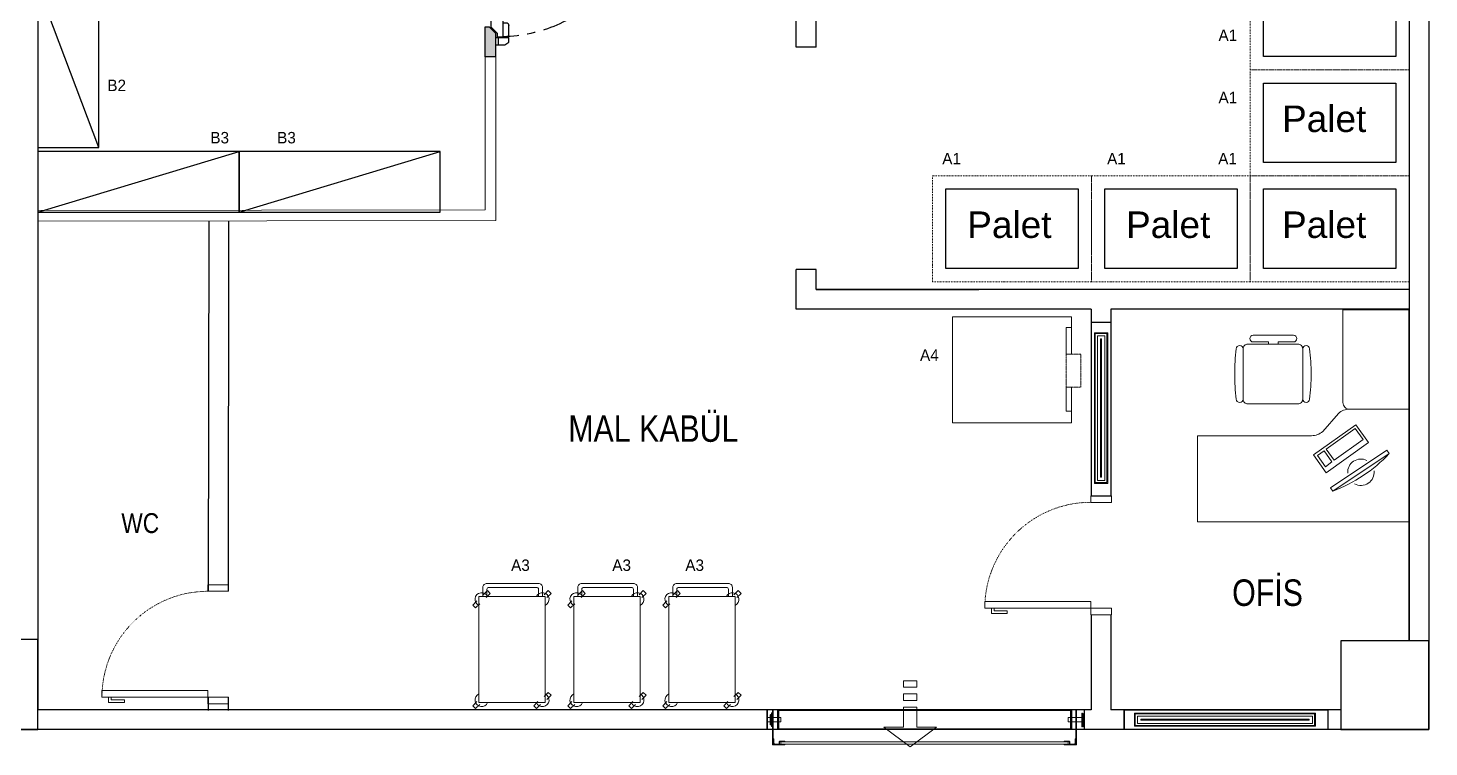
# Model space of a CAD drawing. Header units: millimetres. Extents: x -2535 to 6095, y 13368 to 17802.
# Drawn here: x 3846 to 4905, y 14455 to 14998 of the extents above; entities that cross this region are included whole.
import ezdxf
from ezdxf.enums import TextEntityAlignment as Align

# ---------------------------------------------------------------- set-up
doc = ezdxf.new("R2010")
doc.units = ezdxf.units.MM
for name, pattern in [('BORDER', [1.75, 0.5, -0.25, 0.5, -0.25, 0, -0.25]), ('CENTER', [50.8, 31.75, -6.35, 6.35, -6.35]), ('DASHDOTX2', [2, 1, -0.5, 0, -0.5]), ('DOT', [0.25, 0, -0.25]), ('HIDDEN', [9.525, 6.35, -3.175])]:
    doc.linetypes.add(name, pattern=pattern)
for name, color, linetype, lineweight in [('-DWG_ANA', 7, 'Continuous', 0), ('-DWG_ANA_1', 7, 'BORDER', 0), ('-DWG_DETAY1', 7, 'Continuous', 0), ('-DWG_DETAY2', 7, 'Continuous', 0), ('BL-E', 32, 'Continuous', 0), ('BL-M', 62, 'Continuous', 0), ('DVL-C', 7, 'DASHDOTX2', 0), ('GRC-Ekipman', 4, 'Continuous', 25), ('KA', 30, 'Continuous', 20), ('KAPI', 32, 'Continuous', 0), ('kapi-acilis', 43, 'DOT', 0), ('NO', 7, 'Continuous', 0), ('Outline', 8, 'Continuous', 0), ('s-depo', 140, 'Continuous', 0), ('TEFRIS', 3, 'Continuous', 9), ('Tezgah', 7, 'Continuous', 9), ('Yazı', 132, 'Continuous', 15)]:
    doc.layers.add(name, color=color, linetype=linetype, lineweight=lineweight)
for name, color, linetype in [('0-MUTFAK', 7, 'Continuous'), ('S2000-002 Çizgi', 7, 'Continuous'), ('Soğuk Oda (Panel)', 155, 'Continuous')]:
    doc.layers.add(name, color=color, linetype=linetype)
doc.styles.add('Romans', font='romans.shx')
doc.styles.get("Standard").update_dxf_attribs({"font": 'arial.ttf'})
doc.styles.add('TAKSİM', font='GOTHIC.TTF', dxfattribs={"height": 20})
doc.styles.add('yazı', font='swissck.ttf')

# ---------------------------------------------------------------- blocks, each defined once
blk = doc.blocks.new('A$C0ED90A41')
at = {"layer": 'Outline', "lineweight": 15}
for p, q in [((-58, -6), (-58, 0)), ((-58, 0), (-46, 0)), ((46, 0), (-46, 0)), ((-46, 0), (-46, -6)), ((-46, -9), (-55, -9)), ((-46, -6), (46, -6)), ((-46, -9), (-46, -6)), ((46, -9), (-46, -9)), ((44, -12), (-44, -12)), ((-44, -12), (-43, -17)), ((-43, -17), (43, -17)), ((40, -20), (-40, -20)), ((43, -17), (44, -12)), ((46, -6), (46, 0)), ((46, 0), (58, 0)), ((46, -6), (46, -9)), ((55, -9), (46, -9)), ((58, 0), (58, -6))]:
    blk.add_line(p, q, dxfattribs=at)
for centre, start, end in [((-55, -6), 182, 270), ((-47, -12), 5, 90), ((-40, -17), 185, 270), ((40, -17), 270, 355), ((47, -12), 90, 175), ((55, -6), 270, 358)]:
    blk.add_arc(centre, 3, start, end, dxfattribs=at)
for centre, major_axis, start_param, end_param in [((-46, -6), (-12.5, -0.1), 0.000222, 1.5698), ((46, -6), (-12.5, 0.1), 1.571792, 3.141371)]:
    blk.add_ellipse(centre, major_axis=major_axis, ratio=0.008365, start_param=start_param, end_param=end_param, dxfattribs=at)
blk = doc.blocks.new('SDFE')
at = {"layer": '0-MUTFAK', "color": 161, "linetype": 'Continuous', "lineweight": 5, "flags": 128}
for points in [[(22713.1, -938.4), (22713.1, -948.4), (22728.1, -948.4), (22728.1, -963.4), (22743.1, -943.4), (22728.1, -923.4), (22728.1, -938.4)], [(22693.1, -948.4), (22698.1, -948.4), (22698.1, -938.4), (22693.1, -938.4)], [(22703.1, -948.4), (22708.1, -948.4), (22708.1, -938.4), (22703.1, -938.4)]]:
    blk.add_lwpolyline(points, close=True, dxfattribs=at)
blk = doc.blocks.new('kepenk')
at = {"layer": 'KA'}
for p, q in [((2177.9, 17100.7), (2177.9, 17209.1)), ((2177.9, 17209.1), (2192.2, 17209.1)), ((2178.2, 17100.7), (2178.2, 17209.1)), ((2178.2, 17208.6), (2192, 17208.6)), ((2178.2, 17208.1), (2192, 17208.1)), ((2192, 17100.7), (2192, 17209.1)), ((2192.2, 17100.7), (2192.2, 17209.1)), ((2177.9, 17100.7), (2177.9, 16986.7)), ((2178.2, 17100.7), (2178.2, 16986.7)), ((2192, 17100.7), (2192, 17067.2)), ((2192.2, 17100.7), (2192.2, 17067.2)), ((2192, 17067.2), (2192, 16986.7)), ((2192.2, 17049.9), (2192.2, 16986.7)), ((2177.9, 16986.7), (2192.2, 16986.7)), ((2178.2, 16987.7), (2192, 16987.7)), ((2178.2, 16987.1), (2192, 16987.1))]:
    blk.add_line(p, q, dxfattribs=at)
at = {"layer": 'KA', "color": 126, "ltscale": 5}
for p, q in [((2203.6, 17206.4), (2201.8, 17206.4)), ((2201.8, 17206.4), (2201.8, 17100.7)), ((2203.6, 17100.7), (2203.6, 17206.4)), ((2201.8, 16989.3), (2201.8, 17121)), ((2203.6, 17121.7), (2203.6, 16989.3)), ((2201.8, 17067.2), (2201.8, 17100.7)), ((2203.6, 17100.7), (2203.6, 17065.7)), ((2203.6, 16989.3), (2201.8, 16989.3))]:
    blk.add_line(p, q, dxfattribs=at)
at = {"layer": 'KA', "ltscale": 5}
blk.add_line((2204, 16982.9), (2186.4, 16982.9), dxfattribs=at)
at = {"layer": 'KA'}
for points in [[(2204, 17212.8), (2177.6, 17212.8), (2177.6, 17212.1), (2204, 17212.1)], [(2183.5, 17216.8), (2183.5, 17206.3), (2186.6, 17206.3), (2186.6, 17216.8)], [(2183.5, 16979), (2183.5, 16989.4), (2186.6, 16989.4), (2186.6, 16979)], [(2204, 16982.9), (2177.6, 16982.9), (2177.6, 16983.6), (2204, 16983.6)]]:
    blk.add_lwpolyline(points, close=True, dxfattribs=at)
for points in [[(2203.5, 17210.9, 0.414214), (2202.8, 17211.6), (2199.9, 17211.6, -0.414214), (2199.6, 17211.9), (2199.6, 17212.1), (2204, 17212.1), (2204, 17207.7), (2203.8, 17207.7, -0.414214), (2203.5, 17208)], [(2204, 17207.2, 0.414214), (2203.5, 17207.7), (2201.9, 17207.7, 0.414214), (2201.4, 17207.2), (2201.4, 17203.3), (2201.6, 17203.3), (2201.6, 17207.2, -0.414214), (2201.9, 17207.5), (2203.5, 17207.5, -0.414214), (2203.8, 17207.2), (2203.8, 17203.3), (2204, 17203.3)], [(2204, 16988.5, -0.414214), (2203.5, 16988), (2201.9, 16988, -0.414214), (2201.4, 16988.5), (2201.4, 16992.4), (2201.6, 16992.4), (2201.6, 16988.5, 0.414214), (2201.9, 16988.2), (2203.5, 16988.2, 0.414214), (2203.8, 16988.5), (2203.8, 16992.4), (2204, 16992.4)], [(2203.5, 16984.8, -0.414214), (2202.8, 16984.1), (2199.9, 16984.1, 0.414214), (2199.6, 16983.9), (2199.6, 16983.6), (2204, 16983.6), (2204, 16988), (2203.8, 16988, 0.414214), (2203.5, 16987.8)]]:
    blk.add_lwpolyline(points, format="xyb", close=True, dxfattribs=at)
at = {"layer": 'KA', "xscale": 0.08818897499343266, "yscale": 0.08818897499343266, "zscale": 0.08818897499343266, "rotation": 180}
blk.add_blockref('A$C0ED90A41', (2185.3, 17216.8), dxfattribs=at)
at = {"layer": 'KA', "linetype": 'Continuous', "ltscale": 5}
blk.add_blockref('SDFE', (-20537.5, 18030.4), dxfattribs=at)
at = {"layer": 'KA', "xscale": -0.08818897499343266, "yscale": 0.08818897499343266, "zscale": 0.08818897499343266}
blk.add_blockref('A$C0ED90A41', (2185.1, 16982.9), dxfattribs=at)
blk = doc.blocks.new('ja-omasa')
at = {"layer": 'TEFRIS', "color": 0, "ltscale": 5.5}
for points in [[(53.4, -81.8, -0.188232), (45, -85), (0, -85), (0, 0), (160, 0), (160, -65), (73.7, -65, 0.188232), (65.3, -68.2)], [(0, -160), (50, -160), (50, -90, 0.414214), (45, -85), (0, -85)], [(80.4, -92.6, -0.414214), (83.9, -89.1), (121.9, -89.1, -0.414214), (125.4, -92.6), (125.4, -130.6, -0.414214), (121.9, -134.1), (83.9, -134.1, -0.414214), (80.4, -130.6)]]:
    blk.add_lwpolyline(points, format="xyb", close=True, dxfattribs=at)
blk.add_lwpolyline([(59.3, -25.7), (16.9, -54), (15.2, -51.5), (57.6, -23.2)], close=True, dxfattribs=at)
at = {"layer": 'TEFRIS', "color": 0}
for points in [[(72.2, -50.5), (62.6, -37), (30.6, -59.9), (40.3, -73.3)], [(69.3, -50), (63.3, -41.6), (58.3, -45.2), (64.3, -53.6)], [(62.6, -54.8), (56.6, -46.4), (34.7, -62.1), (40.8, -70.5)]]:
    blk.add_lwpolyline(points, close=True, dxfattribs=at)
at = {"layer": 'TEFRIS', "color": 0, "ltscale": 5.5}
for points in [[(80.4, -130.6), (80.4, -92.6, 0.967919), (75.2, -92.6, 0.031561), (74, -111.6, 0.031561), (75.2, -130.6, 0.96946), (80.4, -130.6, 1.29063)], [(125.4, -130.6), (125.4, -92.6, -0.967919), (130.6, -92.6, -0.031561), (131.8, -111.6, -0.031561), (130.6, -130.6, -0.96946), (125.4, -130.6, -1.29063)], [(98.9, -134.1), (98.9, -135.8), (87.3, -135.8, 1), (87.3, -140.8), (117.9, -140.8, 1), (117.9, -135.8), (106.3, -135.8), (106.3, -134.1)]]:
    blk.add_lwpolyline(points, format="xyb", dxfattribs=at)
for centre, radius, start, end in [((95.7, -126.3), 109.9, 110.2576, 137.0969), ((36.4, -37.4), 10, 61.3818, 185.9727), ((36.4, -37.4), 10, 243.6772, 3.6772)]:
    blk.add_arc(centre, radius, start, end, dxfattribs=at)
blk = doc.blocks.new('1AS-BW600')
at = {"layer": '-DWG_ANA', "color": 0}
blk.add_lwpolyline([(53, 0), (80, 0), (80, -90), (0, -90), (0, 0), (28, 0)], dxfattribs=at)
at = {"layer": '-DWG_ANA_1', "color": 0}
blk.add_lwpolyline([(28, 7), (28, -4), (53, -4), (53, 7)], close=True, dxfattribs=at)
at = {"layer": '-DWG_DETAY1', "color": 0}
for points in [[(8, 0), (8, -4), (28, -4)], [(53, -4), (71, -4), (71, 0)]]:
    blk.add_lwpolyline(points, dxfattribs=at)
at = {"layer": 'NO', "linetype": 'Continuous', "style": 'Romans', "width": 0.8}
blk.add_attdef('NO', text='', height=10, dxfattribs=at).set_placement((39.7, -78), align=Align.MIDDLE)
blk = doc.blocks.new('J-K109l')
at = {"layer": 'KAPI', "linetype": 'Continuous'}
blk.add_lwpolyline([(5, 85), (1, 85), (1, 73), (3, 73), (3, 83), (5, 83)], dxfattribs=at)
blk.add_lwpolyline([(5, 10), (10, 10), (10, 90), (5, 90)], close=True, dxfattribs=at)
at = {"layer": 'kapi-acilis', "linetype": 'DOT'}
blk.add_arc((5, 10), 80, 0, 90, dxfattribs=at)
blk = doc.blocks.new('RBUY')
at = {"layer": 'KAPI', "linetype": 'Continuous', "ltscale": 5}
for points in [[(4466, 5715.8), (4466, 5720.8), (4450.3, 5720.8), (4450.3, 5715.8)], [(4466, 5630.8), (4466, 5635.8), (4450.3, 5635.8), (4450.3, 5630.8)]]:
    blk.add_lwpolyline(points, close=True, dxfattribs=at)
at = {"linetype": 'Continuous', "ltscale": 5, "rotation": 90}
blk.add_blockref('J-K109l', (4460.3, 5630.8), dxfattribs=at)
blk = doc.blocks.new('1454')
at = {"layer": 'Soğuk Oda (Panel)'}
h = blk.add_hatch(color=254, dxfattribs=at)
h.dxf.hatch_style = 1
h.paths.add_polyline_path([(7121.8, 5754), (7121.8, 5757), (7116.8, 5762), (7099.3, 5762), (7099.3, 5754)])
h.paths.add_polyline_path([(7234.3, 5754), (7234.3, 5762), (7216.8, 5762), (7211.8, 5757), (7211.8, 5754)])
at = {"layer": 'Soğuk Oda (Panel)', "linetype": 'CENTER'}
for p, q in [((7166.9, 5848.4), (7162.7, 5855.1)), ((7166.5, 5857.4), (7222.3, 5768.7)), ((7165.5, 5842.1), (7166.9, 5848.4)), ((7172.2, 5848.4), (7174.1, 5849.6)), ((7165.5, 5842.1), (7208.1, 5774.4)), ((7208.1, 5774.4), (7214.3, 5773)), ((7214.3, 5773), (7218.5, 5766.3)), ((7218.5, 5766.3), (7222.3, 5768.7)), ((7219.6, 5767), (7220.4, 5765.7)), ((7221.3, 5768.1), (7222.1, 5766.8))]:
    blk.add_line(p, q, dxfattribs=at)
at = {"layer": 'Soğuk Oda (Panel)'}
for p, q in [((7108.4, 5768.9), (7110.3, 5771.8)), ((7108.4, 5762), (7108.4, 5768.9)), ((7110.3, 5771.8), (7113.9, 5771.8)), ((7113.9, 5762), (7113.9, 5771.8)), ((7114.4, 5767.5), (7114.4, 5771.8)), ((7114.4, 5771.8), (7123, 5771.8)), ((7125, 5767.5), (7125, 5769.8)), ((7099.3, 5762), (7116.8, 5762)), ((7099.3, 5762), (7099.3, 5754)), ((7108.4, 5764), (7113.9, 5764)), ((7114.4, 5763), (7114.4, 5767.5)), ((7114.4, 5767.5), (7219.2, 5767.5)), ((7117.2, 5763), (7114.4, 5763)), ((7121.8, 5757), (7116.8, 5762)), ((7121.7, 5758.5), (7117.2, 5763)), ((7121.7, 5758.5), (7211.9, 5758.5)), ((7211.8, 5757), (7216.8, 5762)), ((7211.9, 5758.5), (7216.4, 5763)), ((7216.4, 5763), (7219.2, 5763)), ((7216.8, 5762), (7234.3, 5762)), ((7219.2, 5763), (7219.2, 5767.5)), ((7219.2, 5766.3), (7220.7, 5766.3)), ((7219.2, 5764.3), (7220.7, 5764.3)), ((7234.3, 5762), (7234.3, 5754)), ((7099.3, 5754), (7121.8, 5754)), ((7121.8, 5754), (7121.8, 5757)), ((7211.8, 5754), (7211.8, 5757)), ((7234.3, 5754), (7211.8, 5754))]:
    blk.add_line(p, q, dxfattribs=at)
for radius in [1.5, 0.5]:
    blk.add_circle((7221.8, 5765.3), radius, dxfattribs=at)
at = {"layer": 'Soğuk Oda (Panel)', "linetype": 'CENTER'}
for centre, radius, start, end in [((7221.8, 5765.3), 107.4, 91.2, 178.8), ((7173, 5851.3), 2, 302.1556, 32.1556)]:
    blk.add_arc(centre, radius, start, end, dxfattribs=at)
at = {"layer": 'Soğuk Oda (Panel)'}
for centre, radius, start, end in [((7123, 5769.8), 2, 0, 90), ((7222.3, 5765.5), 3.12, 180, 180.0002)]:
    blk.add_arc(centre, radius, start, end, dxfattribs=at)
blk = doc.blocks.new('AMT100')
at = {"layer": '-DWG_ANA', "color": 0, "linetype": 'Continuous'}
blk.add_lwpolyline([(50, 0), (50, -80), (0, -80), (0, 0)], close=True, dxfattribs=at)
at = {"layer": '-DWG_DETAY1', "color": 0}
blk.add_lwpolyline([(2, -80), (2, -87, 0.414214), (5, -90), (44, -90, 0.414214), (47, -87), (47, -80), (44, -80), (44, -85.5, -0.414214), (42.5, -87), (6.5, -87, -0.414214), (5, -85.5), (5, -80)], format="xyb", dxfattribs=at)
at = {"layer": '-DWG_DETAY2', "color": 0, "linetype": 'HIDDEN'}
for points in [[(3.4, 1.4), (6.5, 4.5), (8.6, 2.4), (5.5, -0.8)], [(49.4, 1.4), (52.5, 4.5), (54.6, 2.4), (51.5, -0.8)], [(-1.4, -2.4), (-4.5, -5.5), (-2.4, -7.6), (0.8, -4.5)], [(49.4, -74.6), (52.5, -71.5), (54.6, -73.6), (51.5, -76.8)], [(-1.4, -79.4), (-4.5, -82.5), (-2.4, -84.6), (0.8, -81.5)], [(44.6, -79.4), (41.5, -82.5), (43.6, -84.6), (46.8, -81.5)]]:
    blk.add_lwpolyline(points, dxfattribs=at)
at = {"layer": '-DWG_DETAY2', "color": 0}
for centre, start, end in [((2, -2), 23.5782, 246.4218), ((48, -2), 293.5782, 156.4218), ((2, -78), 113.5782, 336.4218), ((48, -78), 203.5782, 66.4218)]:
    blk.add_arc(centre, 5, start, end, dxfattribs=at)
at = {"layer": 'NO', "linetype": 'Continuous', "style": 'Romans', "width": 0.8}
blk.add_attdef('NO', text='', height=10, dxfattribs=at).set_placement((26, -70), align=Align.MIDDLE)
blk = doc.blocks.new('PALET')
at = {"layer": 'DVL-C'}
blk.add_lwpolyline([(4975, 4360.7), (4975, 4240.7), (4895, 4240.7), (4895, 4360.7)], close=True, dxfattribs=at)
at = {"layer": 'GRC-Ekipman'}
blk.add_lwpolyline([(4965, 4350.7), (4965, 4250.7), (4905, 4250.7), (4905, 4350.7)], close=True, dxfattribs=at)

msp = doc.modelspace()

# ---------------------------------------------------------------- linework, layer by layer
for p, q in [((4904.868, 16656.496), (4904.868, 14467.996)), ((3853.868, 15941.496), (3853.868, 14482.996)), ((4426.868, 14983.496), (4426.868, 15662.496)), ((4441.868, 14983.496), (4441.868, 15627.496)), ((4889.868, 15160.996), (4889.868, 14534.996)), ((4441.868, 14983.496), (4426.868, 14983.496)), ((3982.964, 14852.192, 0), (3982.598, 14572.502, 0)), ((3997.945, 14852.214, 0), (3997.598, 14572.502, 0)), ((4426.868, 14785.496), (4426.868, 14815.496)), ((4441.868, 14815.496), (4426.868, 14815.496)), ((4441.868, 14800.496), (4441.868, 14815.496)), ((4441.868, 14800.496), (4441.868, 14815.496)), ((4889.868, 14800.496), (4441.868, 14800.496)), ((4441.868, 14800.496), (4564.868, 14800.496)), ((4649.613, 14785.496), (4426.868, 14785.496)), ((4649.613, 14785.496), (4589.868, 14785.496)), ((4649.613, 14785.496), (4649.613, 14644.693)), ((4649.613, 14785.496), (4649.613, 14644.693)), ((4889.868, 14785.496), (4664.613, 14785.496)), ((4664.613, 14785.496), (4664.613, 14644.693)), ((4682.613, 14785.496), (4664.613, 14785.496)), ((4664.613, 14785.496), (4664.613, 14775.496)), ((4889.868, 14534.996), (4889.868, 14785.496)), ((4664.613, 14775.496), (4649.613, 14775.496)), ((4649.613, 14644.693), (4664.613, 14644.693)), ((4649.613, 14644.693), (4664.613, 14644.693)), ((4649.613, 14554.693), (4649.613, 14482.996)), ((4664.613, 14554.693), (4664.613, 14482.996)), ((3982.598, 14492.502, 0), (3982.598, 14482.502, 0)), ((3997.598, 14492.502, 0), (3997.598, 14482.502, 0)), ((4649.613, 14482.996), (3853.868, 14482.996)), ((4404.868, 14467.996), (4404.868, 14482.996)), ((4404.868, 14482.996), (4404.868, 14467.996)), ((4644.416, 14482.996), (4644.416, 14467.996)), ((4838.368, 14482.996), (4664.613, 14482.996)), ((4674.613, 14482.996), (4674.613, 14467.996)), ((4674.618, 14482.996), (4828.368, 14482.996)), ((4674.618, 14482.996), (4828.099, 14482.996)), ((4838.368, 14482.996), (4828.368, 14482.996)), ((4828.368, 14482.996), (4828.368, 14467.996)), ((4904.868, 14467.996), (3696.741, 14467.996, 0)), ((4904.868, 14467.996), (4404.868, 14467.996))]:
    msp.add_line(p, q)
msp.add_lwpolyline([(4674.618, 14482.996), (4828.368, 14482.996), (4828.368, 14467.996), (4674.618, 14467.996)], close=True)
at = {"layer": 's-depo', "linetype": 'ByBlock'}
for p, q in [((4191.868, 14976.136), (4191.868, 14860.496)), ((4199.868, 14976.136), (4199.868, 14852.508)), ((4191.868, 14860.496), (3853.868, 14860.004, 0)), ((4199.868, 14852.508), (3853.868, 14852.004, 0))]:
    msp.add_line(p, q, dxfattribs=at)
msp.add_lwpolyline([(4199.868, 14976.136), (4191.868, 14976.136)], dxfattribs=at)
at = {"layer": 'S2000-002 Çizgi'}
for p, q in [((3899.868, 14907.746), (3853.868, 15029.746)), ((3853.868, 14858.754, 0), (4005.868, 14904.754, 0)), ((4005.868, 14858.754, 0), (4157.868, 14904.754, 0))]:
    msp.add_line(p, q, dxfattribs=at)
msp.add_lwpolyline([(3899.868, 14907.746), (3899.868, 15029.746), (3853.868, 15029.746), (3853.868, 14907.746)], close=True, dxfattribs=at)
at = {"layer": 'S2000-002 Çizgi', "elevation": 0}
for points in [[(3853.868, 14858.754), (4005.868, 14858.754), (4005.868, 14904.754), (3853.868, 14904.754)], [(4005.868, 14858.754), (4157.868, 14858.754), (4157.868, 14904.754), (4005.868, 14904.754)]]:
    msp.add_lwpolyline(points, close=True, dxfattribs=at)
at = {"layer": 'Soğuk Oda (Panel)', "color": 0}
for p, q in [((4889.868, 14534.996), (4838.368, 14534.996)), ((4838.368, 14534.996), (4838.368, 14482.996))]:
    msp.add_line(p, q, dxfattribs=at)
for points in [[(3853.868, 14467.996), (3853.868, 14535.996), (3782.368, 14535.996), (3782.368, 14467.996)], [(4904.868, 14467.996), (4904.868, 14534.996), (4838.368, 14534.996), (4838.368, 14467.996)]]:
    msp.add_lwpolyline(points, close=True, dxfattribs=at)
at = {"layer": 'Tezgah'}
for p, q in [((4649.613, 14775.492), (4649.613, 14644.693)), ((4664.613, 14775.492), (4664.613, 14644.693)), ((4649.613, 14755.492), (4649.613, 14644.693)), ((4674.618, 14467.996), (4828.368, 14467.996)), ((4694.618, 14467.996), (4828.368, 14467.996))]:
    msp.add_line(p, q, dxfattribs=at)
for points in [[(4662.113, 14767.731), (4662.113, 14653.987), (4652.114, 14653.987), (4652.114, 14767.731)], [(4661.531, 14767.149), (4661.531, 14654.569), (4652.696, 14654.569), (4652.696, 14767.149)], [(4659.899, 14765.517), (4659.899, 14656.201), (4654.328, 14656.201), (4654.328, 14765.517)], [(4657.448, 14763.066), (4657.448, 14658.652), (4656.779, 14658.652), (4656.779, 14763.066)], [(4682.379, 14480.496), (4819.074, 14480.496), (4819.074, 14470.497), (4682.379, 14470.497)], [(4682.961, 14479.914), (4818.493, 14479.914), (4818.493, 14471.078), (4682.961, 14471.078)], [(4684.593, 14478.282), (4816.861, 14478.282), (4816.861, 14472.71), (4684.593, 14472.71)], [(4687.044, 14475.83), (4814.409, 14475.83), (4814.409, 14475.162), (4687.044, 14475.162)]]:
    msp.add_lwpolyline(points, close=True, dxfattribs=at)

# ---------------------------------------------------------------- block references
at = {"linetype": 'Continuous', "ltscale": 5, "rotation": 180}
msp.add_blockref('ja-omasa', (4889.868, 14624.996), dxfattribs=at)
for p in [(198.958, 8923.863), (-468.058, 8856.671, 0)]:
    msp.add_blockref('RBUY', p)
at = {"layer": 'BL-E', "rotation": 270}
for p in [(529.169, 19941.31), (529.169, 19861.31), (289.169, 19781.31), (409.169, 19781.31), (529.169, 19781.31)]:
    msp.add_blockref('PALET', p, dxfattribs=at)
at = {"layer": 'BL-M', "linetype": 'Continuous', "ltscale": 5, "rotation": 270}
msp.add_blockref('1AS-BW600', (4634.788, 14779.645), dxfattribs=at)
at = {"layer": 'BL-M', "ltscale": 5, "rotation": 180}
for p in [(4237.054, 14488.43, 0), (4308.813, 14488.43, 0), (4380.572, 14488.43, 0)]:
    msp.add_blockref('AMT100', p, dxfattribs=at)
at = {"layer": 's-depo', "linetype": 'ByBlock', "xscale": -1, "rotation": 270}
msp.add_blockref('1454', (-1562.169, 7876.861), dxfattribs=at)
at = {"layer": 'Soğuk Oda (Panel)', "color": 1, "rotation": 270}
msp.add_blockref('kepenk', (-12574.125, 16660.568), dxfattribs=at)

# ---------------------------------------------------------------- texts
at = {"style": 'TAKSİM'}
for s, p in [('A1', (4752.901, 14988.057)), ('B2', (3913.347, 14950.251, 0)), ('A1', (4752.901, 14941.065)), ('B3', (3991.182, 14910.753, 0)), ('B3', (4041.653, 14910.753, 0)), ('A1', (4544.175, 14894.897)), ('A1', (4668.751, 14894.897)), ('A1', (4752.663, 14894.897)), ('A4', (4527.397, 14746.532)), ('A3', (4218.44, 14587.864)), ('A3', (4294.891, 14587.864)), ('A3', (4350.062, 14587.864))]:
    msp.add_text(s, height=8.64, dxfattribs=at).set_placement(p, align=Align.CENTER)
at = {"layer": 'BL-E', "color": 0}
for p in [(4793.861, 14919.343), (4555.99, 14839.343), (4675.99, 14839.343), (4793.861, 14839.343)]:
    msp.add_text('Palet', height=20, dxfattribs=at).set_placement(p)
at = {"layer": 'Yazı', "color": 0, "style": 'yazı'}
for s, height, p in [('MAL KABÜL', 20, (4254.563, 14685.371)), ('WC', 15, (3916.855, 14616.481, 0)), ('OFİS', 20, (4756.152, 14561.442))]:
    msp.add_text(s, height=height, dxfattribs=at).set_placement(p)

doc.saveas('drawing.dxf')
